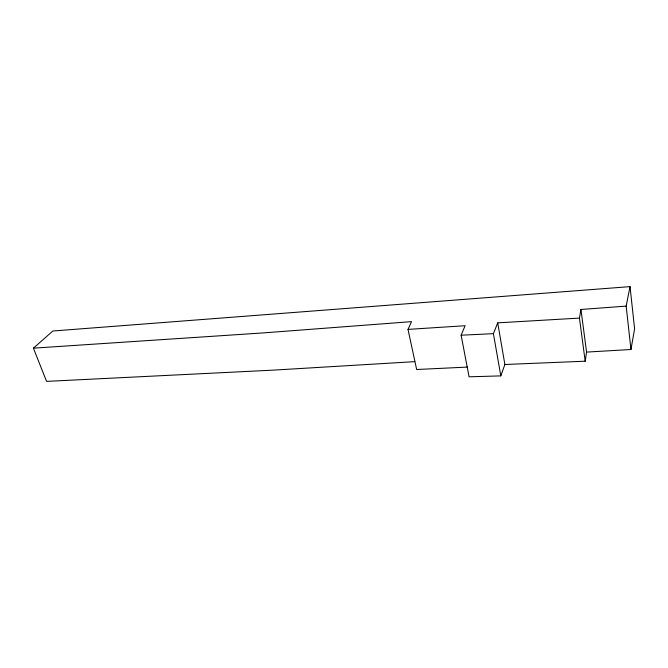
<?xml version="1.0" encoding="UTF-8"?>
<svg xmlns="http://www.w3.org/2000/svg" width="668" height="668" viewBox="0 0 668 668"><rect width="100%" height="100%" fill="white"/><g stroke="black" fill="none" stroke-linecap="round" stroke-linejoin="round"><path stroke-width="1" d="M467.625 367.074L416.648 369.504L408.014 329.399L465.095 325.717L461.129 335.202L469.061 376.81L500.808 375.884L504.883 364.494L585.193 361.204L586.571 352.094L580.943 309.476L626.158 306.111L630.041 286.622L52.855 331.002L33.4 348.17L46.576 381.378L272.861 370.156L414.795 361.647M585.193 361.204L579.448 318.093L580.943 309.476M586.571 352.094L630.959 349.506L634.6 328.89L630.041 286.622M500.808 375.884L493.41 333.674L497.71 322.853L579.448 318.093M408.014 329.399L411.521 321.642L262.265 332.981L33.4 348.17M461.129 335.202L493.41 333.674M497.71 322.853L504.883 364.494M626.158 306.111L630.959 349.506"/></g></svg>
